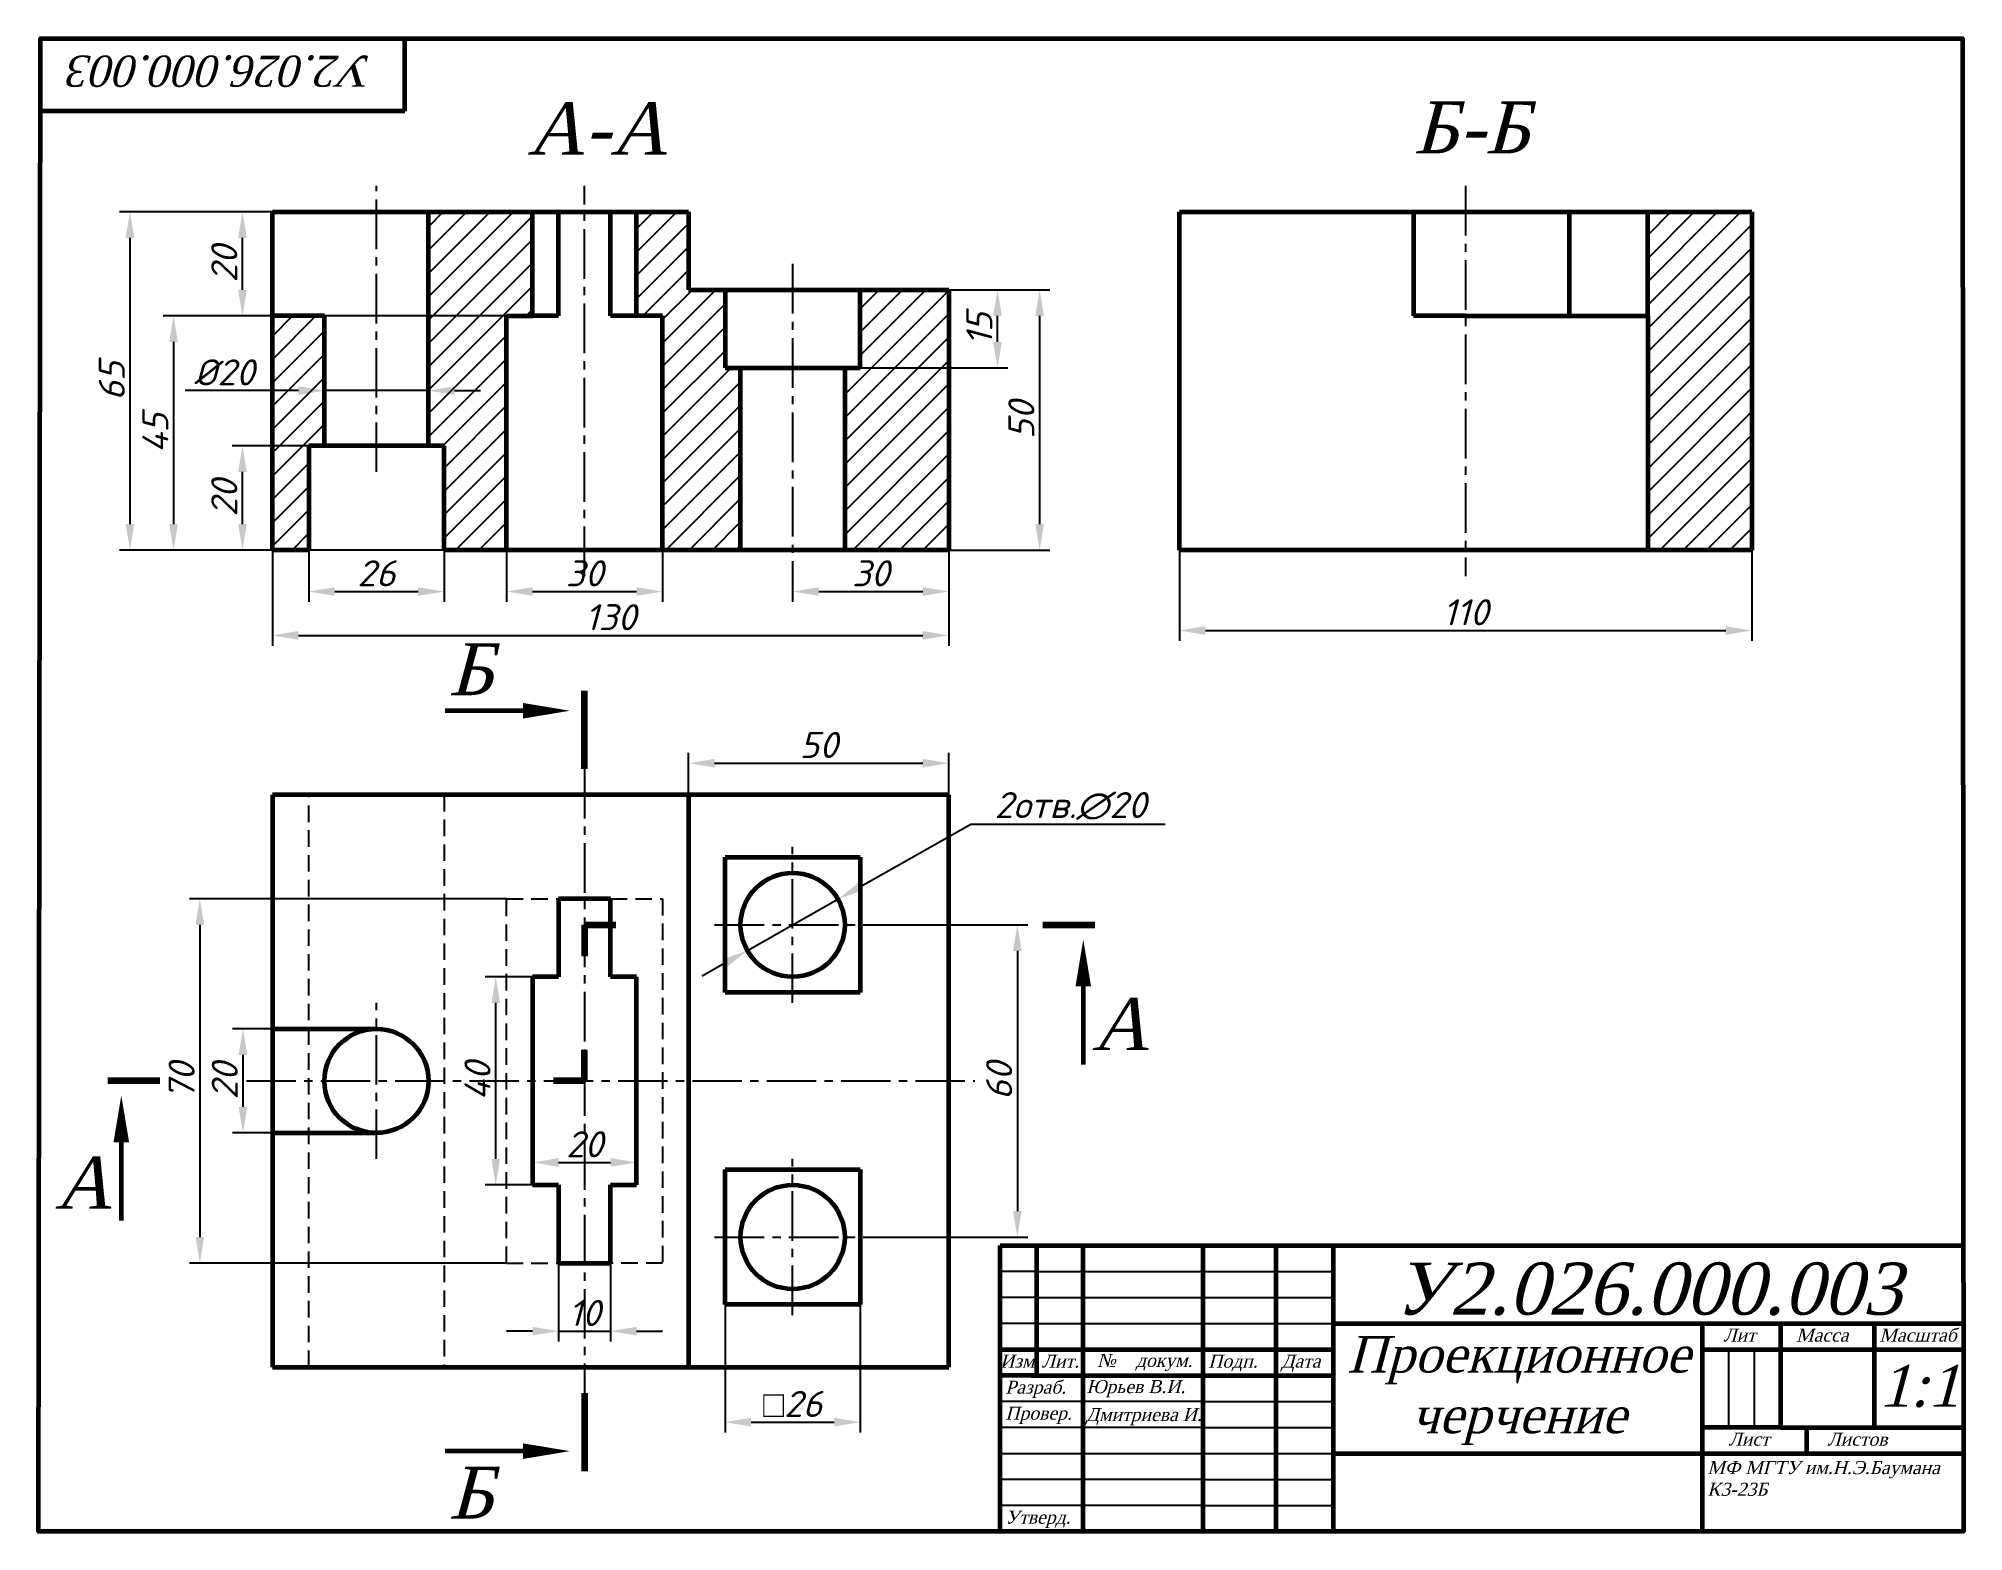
# Paper-space layout 'Лист1' of a CAD drawing. Header units: millimetres. Extents: x 21 to 391, y 5 to 292.
import ezdxf

# ---------------------------------------------------------------- set-up
doc = ezdxf.new("R2010")
doc.units = ezdxf.units.MM
doc.linetypes.add('невидимая', pattern=[9.525, 6.35, -3.175])
doc.linetypes.add('осевая2', pattern=[28.575, 19.05, -3.175, 3.175, -3.175])
for name, color, linetype, lineweight in [('Невидимая', 250, 'невидимая', 25), ('Осевая', 30, 'осевая2', 25), ('Основная', 170, 'Continuous', 60), ('Размеры', 12, 'Continuous', 25), ('Текст', 250, 'Continuous', 15), ('Штриховка', 138, 'Continuous', 25)]:
    doc.layers.add(name, color=color, linetype=linetype, lineweight=lineweight)
doc.styles.add('Надпись', font='times.ttf', dxfattribs={"oblique": 15})
doc.styles.add('Размеры', font='romans.shx', dxfattribs={"oblique": 15, "height": 5})
doc.dimstyles.new('Ландшафт', dxfattribs={"dimtxt": 5, "dimasz": 5, "dimexe": 2, "dimexo": 0, "dimgap": 1, "dimtad": 1, "dimtoh": 1, "dimdec": 1, "dimdsep": 46, "dimtxsty": 'Размеры', "dimcen": 2.5, "dimadec": 0, "dimazin": 0, "dimtfac": 1, "dimtdec": 1, "dimtmove": 0, "dimatfit": 0, "dimfxl": 1, "dimarcsym": 0})
pattern_1 = [(45, (17.0223, 6.011), (-2.245064, 2.245064), [])]

# ---------------------------------------------------------------- blocks, each defined once
blk = doc.blocks.new('*D2')
at = {"layer": 'Defpoints', "color": 0, "transparency": 16777216}
for p in [(66.2, 101.61), (60.54, 81.61), (66.2, 81.61)]:
    blk.add_point(p, dxfattribs=at)
at = {"layer": 'Размеры', "color": 0, "lineweight": -2, "transparency": 16777216}
for p, q in [((66.2, 101.61), (58.54, 101.61)), ((60.54, 96.61), (60.54, 86.61)), ((66.2, 81.61), (58.54, 81.61))]:
    blk.add_line(p, q, dxfattribs=at)
at = {"layer": 'Размеры', "color": 0, "transparency": 16777216}
for points in [[(59.71, 96.61), (61.38, 96.61), (60.54, 101.61)], [(59.71, 86.61), (61.38, 86.61), (60.54, 81.61)]]:
    blk.add_solid(points, dxfattribs=at)
at = {"layer": 'Размеры', "color": 0, "transparency": 16777216, "insert": (57.04, 91.61), "char_height": 5, "attachment_point": 5, "rotation": 90, "style": 'Размеры'}
blk.add_mtext('20', dxfattribs=at)
blk = doc.blocks.new('*D3')
at = {"layer": 'Defpoints', "color": 0, "transparency": 16777216}
for p in [(240.54, 193.67), (350.54, 193.67), (350.54, 178.2)]:
    blk.add_point(p, dxfattribs=at)
at = {"layer": 'Размеры', "color": 0, "lineweight": -2, "transparency": 16777216}
for p, q in [((240.54, 193.67), (240.54, 176.2)), ((350.54, 193.67), (350.54, 176.2)), ((245.54, 178.2), (345.54, 178.2))]:
    blk.add_line(p, q, dxfattribs=at)
at = {"layer": 'Размеры', "color": 0, "transparency": 16777216}
for points in [[(245.54, 179.03), (245.54, 177.36), (240.54, 178.2)], [(345.54, 179.03), (345.54, 177.36), (350.54, 178.2)]]:
    blk.add_solid(points, dxfattribs=at)
at = {"layer": 'Размеры', "color": 0, "transparency": 16777216, "insert": (295.54, 181.7), "char_height": 5, "attachment_point": 5, "style": 'Размеры'}
blk.add_mtext('110', dxfattribs=at)
blk = doc.blocks.new('*D4')
at = {"layer": 'Defpoints', "color": 0, "transparency": 16777216}
for p in [(66.2, 193.67), (196.2, 193.67), (196.2, 177.26)]:
    blk.add_point(p, dxfattribs=at)
at = {"layer": 'Размеры', "color": 0, "lineweight": -2, "transparency": 16777216}
for p, q in [((66.2, 193.67), (66.2, 175.26)), ((196.2, 193.67), (196.2, 175.26)), ((71.2, 177.26), (191.2, 177.26))]:
    blk.add_line(p, q, dxfattribs=at)
at = {"layer": 'Размеры', "color": 0, "transparency": 16777216}
for points in [[(71.2, 178.1), (71.2, 176.43), (66.2, 177.26)], [(191.2, 178.1), (191.2, 176.43), (196.2, 177.26)]]:
    blk.add_solid(points, dxfattribs=at)
at = {"layer": 'Размеры', "color": 0, "transparency": 16777216, "insert": (131.2, 180.76), "char_height": 5, "attachment_point": 5, "style": 'Размеры'}
blk.add_mtext('130', dxfattribs=at)
blk = doc.blocks.new('*D5')
at = {"layer": 'Defpoints', "color": 0, "transparency": 16777216}
for p in [(121.2, 56.61), (131.2, 56.61), (131.2, 43.51)]:
    blk.add_point(p, dxfattribs=at)
at = {"layer": 'Размеры', "color": 0, "lineweight": -2, "transparency": 16777216}
for p, q in [((121.2, 56.61), (121.2, 41.51)), ((131.2, 56.61), (131.2, 41.51)), ((116.2, 43.51), (111.2, 43.51)), ((121.2, 43.51), (131.2, 43.51)), ((136.2, 43.51), (141.2, 43.51))]:
    blk.add_line(p, q, dxfattribs=at)
at = {"layer": 'Размеры', "color": 0, "transparency": 16777216}
for points in [[(116.2, 44.34), (116.2, 42.68), (121.2, 43.51)], [(136.2, 44.34), (136.2, 42.68), (131.2, 43.51)]]:
    blk.add_solid(points, dxfattribs=at)
at = {"layer": 'Размеры', "color": 0, "transparency": 16777216, "insert": (126.2, 47.01), "char_height": 5, "attachment_point": 5, "style": 'Размеры'}
blk.add_mtext('10', dxfattribs=at)
blk = doc.blocks.new('*D6')
at = {"layer": 'Defpoints', "color": 0, "transparency": 16777216}
for p in [(109.12, 111.61), (116.2, 111.61), (116.2, 71.61)]:
    blk.add_point(p, dxfattribs=at)
at = {"layer": 'Размеры', "color": 0, "lineweight": -2, "transparency": 16777216}
for p, q in [((116.2, 111.61), (107.12, 111.61)), ((109.12, 76.61), (109.12, 106.61)), ((116.2, 71.61), (107.12, 71.61))]:
    blk.add_line(p, q, dxfattribs=at)
at = {"layer": 'Размеры', "color": 0, "transparency": 16777216}
for points in [[(108.29, 106.61), (109.95, 106.61), (109.12, 111.61)], [(108.29, 76.61), (109.95, 76.61), (109.12, 71.61)]]:
    blk.add_solid(points, dxfattribs=at)
at = {"layer": 'Размеры', "color": 0, "transparency": 16777216, "insert": (105.62, 91.61), "char_height": 5, "attachment_point": 5, "rotation": 90, "style": 'Размеры'}
blk.add_mtext('40', dxfattribs=at)
blk = doc.blocks.new('*D7')
at = {"layer": 'Defpoints', "color": 0, "transparency": 16777216}
for p in [(111.2, 126.61), (52.25, 56.61), (111.2, 56.61)]:
    blk.add_point(p, dxfattribs=at)
at = {"layer": 'Размеры', "color": 0, "lineweight": -2, "transparency": 16777216}
for p, q in [((111.2, 126.61), (50.25, 126.61)), ((52.25, 121.61), (52.25, 61.61)), ((111.2, 56.61), (50.25, 56.61))]:
    blk.add_line(p, q, dxfattribs=at)
at = {"layer": 'Размеры', "color": 0, "transparency": 16777216}
for points in [[(51.42, 121.61), (53.08, 121.61), (52.25, 126.61)], [(51.42, 61.61), (53.08, 61.61), (52.25, 56.61)]]:
    blk.add_solid(points, dxfattribs=at)
at = {"layer": 'Размеры', "color": 0, "transparency": 16777216, "insert": (48.75, 91.61), "char_height": 5, "attachment_point": 5, "rotation": 90, "style": 'Размеры'}
blk.add_mtext('70', dxfattribs=at)
blk = doc.blocks.new('*D8')
at = {"layer": 'Defpoints', "color": 0, "transparency": 16777216}
for p in [(153.2, 48.61), (179.2, 48.61), (179.2, 26.02)]:
    blk.add_point(p, dxfattribs=at)
at = {"layer": 'Размеры', "color": 0, "lineweight": -2, "transparency": 16777216}
for p, q in [((153.2, 48.61), (153.2, 24.02)), ((179.2, 48.61), (179.2, 24.02)), ((158.2, 26.02), (174.2, 26.02))]:
    blk.add_line(p, q, dxfattribs=at)
at = {"layer": 'Размеры', "color": 0, "transparency": 16777216}
for points in [[(158.2, 26.85), (158.2, 25.19), (153.2, 26.02)], [(174.2, 26.85), (174.2, 25.19), (179.2, 26.02)]]:
    blk.add_solid(points, dxfattribs=at)
at = {"layer": 'Размеры', "color": 0, "transparency": 16777216, "insert": (166.2, 29.52), "char_height": 5, "attachment_point": 5, "style": 'Размеры'}
blk.add_mtext('\\A1;{\\Fgdt;\\Q0;\\W1;o}26', dxfattribs=at)
blk = doc.blocks.new('*D9')
at = {"layer": 'Defpoints', "color": 0, "transparency": 16777216}
for p in [(181.2, 121.61), (181.2, 61.61), (209.39, 61.61)]:
    blk.add_point(p, dxfattribs=at)
at = {"layer": 'Размеры', "color": 0, "lineweight": -2, "transparency": 16777216}
for p, q in [((181.2, 121.61), (211.39, 121.61)), ((209.39, 116.61), (209.39, 66.61)), ((181.2, 61.61), (211.39, 61.61))]:
    blk.add_line(p, q, dxfattribs=at)
at = {"layer": 'Размеры', "color": 0, "transparency": 16777216}
for points in [[(208.56, 116.61), (210.22, 116.61), (209.39, 121.61)], [(208.56, 66.61), (210.22, 66.61), (209.39, 61.61)]]:
    blk.add_solid(points, dxfattribs=at)
at = {"layer": 'Размеры', "color": 0, "transparency": 16777216, "insert": (205.89, 91.61), "char_height": 5, "attachment_point": 5, "rotation": 90, "style": 'Размеры'}
blk.add_mtext('60', dxfattribs=at)
blk = doc.blocks.new('*D10')
at = {"layer": 'Defpoints', "color": 0, "transparency": 16777216}
for p in [(196.2, 152.69), (146.2, 146.61), (196.2, 146.61)]:
    blk.add_point(p, dxfattribs=at)
at = {"layer": 'Размеры', "color": 0, "lineweight": -2, "transparency": 16777216}
for p, q in [((146.2, 146.61), (146.2, 154.69)), ((151.2, 152.69), (191.2, 152.69)), ((196.2, 146.61), (196.2, 154.69))]:
    blk.add_line(p, q, dxfattribs=at)
at = {"layer": 'Размеры', "color": 0, "transparency": 16777216}
for points in [[(151.2, 153.52), (151.2, 151.85), (146.2, 152.69)], [(191.2, 153.52), (191.2, 151.85), (196.2, 152.69)]]:
    blk.add_solid(points, dxfattribs=at)
at = {"layer": 'Размеры', "color": 0, "transparency": 16777216, "insert": (171.2, 156.19), "char_height": 5, "attachment_point": 5, "style": 'Размеры'}
blk.add_mtext('50', dxfattribs=at)
blk = doc.blocks.new('*D11')
at = {"layer": 'Defpoints', "color": 0, "transparency": 16777216}
for p in [(136.2, 75.94), (116.2, 71.61), (136.2, 71.61)]:
    blk.add_point(p, dxfattribs=at)
at = {"layer": 'Размеры', "color": 0, "lineweight": -2, "transparency": 16777216}
for p, q in [((116.2, 71.61), (116.2, 77.94)), ((136.2, 71.61), (136.2, 77.94)), ((121.2, 75.94), (131.2, 75.94))]:
    blk.add_line(p, q, dxfattribs=at)
at = {"layer": 'Размеры', "color": 0, "transparency": 16777216}
for points in [[(121.2, 76.78), (121.2, 75.11), (116.2, 75.94)], [(131.2, 76.78), (131.2, 75.11), (136.2, 75.94)]]:
    blk.add_solid(points, dxfattribs=at)
at = {"layer": 'Размеры', "color": 0, "transparency": 16777216, "insert": (126.2, 79.44), "char_height": 5, "attachment_point": 5, "style": 'Размеры'}
blk.add_mtext('20', dxfattribs=at)
blk = doc.blocks.new('*D12')
at = {"layer": 'Defpoints', "color": 0, "transparency": 16777216}
for p in [(174.9, 126.53), (157.49, 116.69)]:
    blk.add_point(p, dxfattribs=at)
at = {"layer": 'Размеры', "color": 0, "lineweight": -2, "transparency": 16777216}
for p, q in [((179.26, 128.99), (200.45, 140.98)), ((200.45, 140.98), (237.77, 140.98)), ((157.49, 116.69), (174.9, 126.53)), ((153.14, 114.22), (148.79, 111.76))]:
    blk.add_line(p, q, dxfattribs=at)
at = {"layer": 'Размеры', "color": 0, "transparency": 16777216}
for points in [[(178.85, 129.72), (179.67, 128.27), (174.9, 126.53)], [(152.73, 114.95), (153.55, 113.5), (157.49, 116.69)]]:
    blk.add_solid(points, dxfattribs=at)
at = {"layer": 'Размеры', "color": 0, "transparency": 16777216, "insert": (219.61, 144.48), "char_height": 5, "attachment_point": 5, "style": 'Размеры'}
blk.add_mtext('2отв.∅20', dxfattribs=at)
blk = doc.blocks.new('*D13')
at = {"layer": 'Defpoints', "color": 0, "transparency": 16777216}
for p in [(60.45, 213.67), (73.2, 213.67), (73.2, 193.67)]:
    blk.add_point(p, dxfattribs=at)
at = {"layer": 'Размеры', "color": 0, "lineweight": -2, "transparency": 16777216}
for p, q in [((73.2, 213.67), (58.45, 213.67)), ((60.45, 198.67), (60.45, 208.67)), ((73.2, 193.67), (58.45, 193.67))]:
    blk.add_line(p, q, dxfattribs=at)
at = {"layer": 'Размеры', "color": 0, "transparency": 16777216}
for points in [[(59.62, 208.67), (61.28, 208.67), (60.45, 213.67)], [(59.62, 198.67), (61.28, 198.67), (60.45, 193.67)]]:
    blk.add_solid(points, dxfattribs=at)
at = {"layer": 'Размеры', "color": 0, "transparency": 16777216, "insert": (56.95, 203.67), "char_height": 5, "attachment_point": 5, "rotation": 90, "style": 'Размеры'}
blk.add_mtext('20', dxfattribs=at)
blk = doc.blocks.new('*D14')
at = {"layer": 'Defpoints', "color": 0, "transparency": 16777216}
for p in [(60.45, 258.67), (66.2, 258.67), (66.2, 238.67)]:
    blk.add_point(p, dxfattribs=at)
at = {"layer": 'Размеры', "color": 0, "lineweight": -2, "transparency": 16777216}
for p, q in [((66.2, 258.67), (58.45, 258.67)), ((60.45, 243.67), (60.45, 253.67)), ((66.2, 238.67), (58.45, 238.67))]:
    blk.add_line(p, q, dxfattribs=at)
at = {"layer": 'Размеры', "color": 0, "transparency": 16777216}
for points in [[(59.62, 253.67), (61.28, 253.67), (60.45, 258.67)], [(59.62, 243.67), (61.28, 243.67), (60.45, 238.67)]]:
    blk.add_solid(points, dxfattribs=at)
at = {"layer": 'Размеры', "color": 0, "transparency": 16777216, "insert": (56.95, 248.67), "char_height": 5, "attachment_point": 5, "rotation": 90, "style": 'Размеры'}
blk.add_mtext('20', dxfattribs=at)
blk = doc.blocks.new('*D15')
at = {"layer": 'Defpoints', "color": 0, "transparency": 16777216}
for p in [(66.2, 258.67), (38.83, 193.67), (66.2, 193.67)]:
    blk.add_point(p, dxfattribs=at)
at = {"layer": 'Размеры', "color": 0, "lineweight": -2, "transparency": 16777216}
for p, q in [((66.2, 258.67), (36.83, 258.67)), ((38.83, 253.67), (38.83, 198.67)), ((66.2, 193.67), (36.83, 193.67))]:
    blk.add_line(p, q, dxfattribs=at)
at = {"layer": 'Размеры', "color": 0, "transparency": 16777216}
for points in [[(37.99, 253.67), (39.66, 253.67), (38.83, 258.67)], [(37.99, 198.67), (39.66, 198.67), (38.83, 193.67)]]:
    blk.add_solid(points, dxfattribs=at)
at = {"layer": 'Размеры', "color": 0, "transparency": 16777216, "insert": (35.33, 226.17), "char_height": 5, "attachment_point": 5, "rotation": 90, "style": 'Размеры'}
blk.add_mtext('65', dxfattribs=at)
blk = doc.blocks.new('*D16')
at = {"layer": 'Defpoints', "color": 0, "transparency": 16777216}
for p in [(179.2, 243.67), (205.58, 243.67), (179.2, 228.67)]:
    blk.add_point(p, dxfattribs=at)
at = {"layer": 'Размеры', "color": 0, "lineweight": -2, "transparency": 16777216}
for p, q in [((179.2, 243.67), (207.58, 243.67)), ((205.58, 233.67), (205.58, 238.67)), ((179.2, 228.67), (207.58, 228.67))]:
    blk.add_line(p, q, dxfattribs=at)
at = {"layer": 'Размеры', "color": 0, "transparency": 16777216}
for points in [[(204.74, 238.67), (206.41, 238.67), (205.58, 243.67)], [(204.74, 233.67), (206.41, 233.67), (205.58, 228.67)]]:
    blk.add_solid(points, dxfattribs=at)
at = {"layer": 'Размеры', "color": 0, "transparency": 16777216, "insert": (202.08, 236.17), "char_height": 5, "attachment_point": 5, "rotation": 90, "style": 'Размеры'}
blk.add_mtext('15', dxfattribs=at)
blk = doc.blocks.new('*D17')
at = {"layer": 'Defpoints', "color": 0, "transparency": 16777216}
for p in [(96.2, 224.32), (76.2, 213.67), (96.2, 213.67)]:
    blk.add_point(p, dxfattribs=at)
at = {"layer": 'Размеры', "color": 0, "lineweight": -2, "transparency": 16777216}
for p, q in [((76.2, 213.67), (76.2, 226.32)), ((96.2, 213.67), (96.2, 226.32)), ((71.2, 224.32), (49.44, 224.32)), ((96.2, 224.32), (76.2, 224.32)), ((101.2, 224.32), (106.2, 224.32))]:
    blk.add_line(p, q, dxfattribs=at)
at = {"layer": 'Размеры', "color": 0, "transparency": 16777216}
for points in [[(71.2, 225.15), (71.2, 223.48), (76.2, 224.32)], [(101.2, 225.15), (101.2, 223.48), (96.2, 224.32)]]:
    blk.add_solid(points, dxfattribs=at)
at = {"layer": 'Размеры', "color": 0, "transparency": 16777216, "insert": (56.94, 227.82), "char_height": 5, "attachment_point": 5, "style": 'Размеры'}
blk.add_mtext('%%C20', dxfattribs=at)
blk = doc.blocks.new('*D18')
at = {"layer": 'Defpoints', "color": 0, "transparency": 16777216}
for p in [(111.2, 238.67), (47.2, 193.67), (111.2, 193.67)]:
    blk.add_point(p, dxfattribs=at)
at = {"layer": 'Размеры', "color": 0, "lineweight": -2, "transparency": 16777216}
for p, q in [((111.2, 238.67), (45.2, 238.67)), ((47.2, 233.67), (47.2, 198.67)), ((111.2, 193.67), (45.2, 193.67))]:
    blk.add_line(p, q, dxfattribs=at)
at = {"layer": 'Размеры', "color": 0, "transparency": 16777216}
for points in [[(46.37, 233.67), (48.04, 233.67), (47.2, 238.67)], [(46.37, 198.67), (48.04, 198.67), (47.2, 193.67)]]:
    blk.add_solid(points, dxfattribs=at)
at = {"layer": 'Размеры', "color": 0, "transparency": 16777216, "insert": (43.7, 216.17), "char_height": 5, "attachment_point": 5, "rotation": 90, "style": 'Размеры'}
blk.add_mtext('45', dxfattribs=at)
blk = doc.blocks.new('*D19')
at = {"layer": 'Defpoints', "color": 0, "transparency": 16777216}
for p in [(73.2, 193.67), (99.2, 193.67), (99.2, 185.69)]:
    blk.add_point(p, dxfattribs=at)
at = {"layer": 'Размеры', "color": 0, "lineweight": -2, "transparency": 16777216}
for p, q in [((73.2, 193.67), (73.2, 183.69)), ((99.2, 193.67), (99.2, 183.69)), ((78.2, 185.69), (94.2, 185.69))]:
    blk.add_line(p, q, dxfattribs=at)
at = {"layer": 'Размеры', "color": 0, "transparency": 16777216}
for points in [[(78.2, 186.52), (78.2, 184.86), (73.2, 185.69)], [(94.2, 186.52), (94.2, 184.86), (99.2, 185.69)]]:
    blk.add_solid(points, dxfattribs=at)
at = {"layer": 'Размеры', "color": 0, "transparency": 16777216, "insert": (86.2, 189.19), "char_height": 5, "attachment_point": 5, "style": 'Размеры'}
blk.add_mtext('26', dxfattribs=at)
blk = doc.blocks.new('*D20')
at = {"layer": 'Defpoints', "color": 0, "transparency": 16777216}
for p in [(111.2, 193.67), (141.2, 193.67), (141.2, 185.69)]:
    blk.add_point(p, dxfattribs=at)
at = {"layer": 'Размеры', "color": 0, "lineweight": -2, "transparency": 16777216}
for p, q in [((111.2, 193.67), (111.2, 183.69)), ((141.2, 193.67), (141.2, 183.69)), ((116.2, 185.69), (136.2, 185.69))]:
    blk.add_line(p, q, dxfattribs=at)
at = {"layer": 'Размеры', "color": 0, "transparency": 16777216}
for points in [[(116.2, 186.52), (116.2, 184.86), (111.2, 185.69)], [(136.2, 186.52), (136.2, 184.86), (141.2, 185.69)]]:
    blk.add_solid(points, dxfattribs=at)
at = {"layer": 'Размеры', "color": 0, "transparency": 16777216, "insert": (126.2, 189.19), "char_height": 5, "attachment_point": 5, "style": 'Размеры'}
blk.add_mtext('30', dxfattribs=at)
blk = doc.blocks.new('*D21')
at = {"layer": 'Defpoints', "color": 0, "transparency": 16777216}
for p in [(196.2, 193.67), (166.2, 188.67), (196.2, 185.69)]:
    blk.add_point(p, dxfattribs=at)
at = {"layer": 'Размеры', "color": 0, "lineweight": -2, "transparency": 16777216}
for p, q in [((196.2, 193.67), (196.2, 183.69)), ((166.2, 188.67), (166.2, 183.69)), ((171.2, 185.69), (191.2, 185.69))]:
    blk.add_line(p, q, dxfattribs=at)
at = {"layer": 'Размеры', "color": 0, "transparency": 16777216}
for points in [[(171.2, 186.52), (171.2, 184.86), (166.2, 185.69)], [(191.2, 186.52), (191.2, 184.86), (196.2, 185.69)]]:
    blk.add_solid(points, dxfattribs=at)
at = {"layer": 'Размеры', "color": 0, "transparency": 16777216, "insert": (181.2, 189.19), "char_height": 5, "attachment_point": 5, "style": 'Размеры'}
blk.add_mtext('30', dxfattribs=at)
blk = doc.blocks.new('*D22')
at = {"layer": 'Defpoints', "color": 0, "transparency": 16777216}
for p in [(196.2, 243.67), (196.2, 193.67), (213.66, 193.67)]:
    blk.add_point(p, dxfattribs=at)
at = {"layer": 'Размеры', "color": 0, "lineweight": -2, "transparency": 16777216}
for p, q in [((196.2, 243.67), (215.66, 243.67)), ((213.66, 238.67), (213.66, 198.67)), ((196.2, 193.67), (215.66, 193.67))]:
    blk.add_line(p, q, dxfattribs=at)
at = {"layer": 'Размеры', "color": 0, "transparency": 16777216}
for points in [[(212.83, 238.67), (214.5, 238.67), (213.66, 243.67)], [(212.83, 198.67), (214.5, 198.67), (213.66, 193.67)]]:
    blk.add_solid(points, dxfattribs=at)
at = {"layer": 'Размеры', "color": 0, "transparency": 16777216, "insert": (210.16, 218.67), "char_height": 5, "attachment_point": 5, "rotation": 90, "style": 'Размеры'}
blk.add_mtext('50', dxfattribs=at)

psp = doc.layouts.new('Лист1')

# ---------------------------------------------------------------- hatches: boundary and pattern name
at = {"layer": 'Штриховка'}
h = psp.add_hatch(dxfattribs=at)
h.set_pattern_fill('ANSI31', color=256)
h.set_pattern_definition(pattern_1)
h.paths.add_polyline_path([(111.2, 238.67), (116.2, 238.67), (116.2, 258.67), (96.2, 258.67), (96.2, 213.67), (99.2, 213.67), (99.2, 193.67), (111.2, 193.67)])
h = psp.add_hatch(dxfattribs=at)
h.set_pattern_fill('ANSI31', color=256)
h.set_pattern_definition(pattern_1)
h.paths.add_polyline_path([(141.2, 193.67), (156.2, 193.67), (156.2, 228.67), (153.2, 228.67), (153.2, 243.67), (146.2, 243.67), (146.2, 258.67), (136.2, 258.67), (136.2, 238.67), (141.2, 238.67)])
h.paths.add_polyline_path([(179.2, 228.67), (176.2, 228.67), (176.2, 193.67), (196.2, 193.67), (196.2, 243.67), (179.2, 243.67)])
h = psp.add_hatch(dxfattribs=at)
h.set_pattern_fill('ANSI31', color=256)
h.paths.add_polyline_path([(350.54, 258.67), (330.54, 258.67), (330.54, 238.67), (330.54, 193.67), (350.54, 193.67)])
h = psp.add_hatch(dxfattribs=at)
h.set_pattern_fill('ANSI31', color=256)
h.set_pattern_definition(pattern_1)
h.paths.add_polyline_path([(66.2, 193.67), (73.2, 193.67), (73.2, 213.67), (76.2, 213.67), (76.2, 238.67), (66.2, 238.67)])

# ---------------------------------------------------------------- linework, layer by layer
at = {"layer": 'Невидимая', "ltscale": 0.5}
for p, q in [((73.2, 36.61), (73.2, 146.61)), ((99.2, 146.61), (99.2, 36.61)), ((111.2, 56.61), (111.2, 126.61)), ((111.2, 126.61), (121.2, 126.61)), ((131.2, 126.61), (141.2, 126.61)), ((141.2, 126.61), (141.2, 56.61)), ((111.2, 56.61), (121.2, 56.61)), ((141.2, 56.61), (131.2, 56.61))]:
    psp.add_line(p, q, dxfattribs=at)
at = {"layer": 'Осевая', "ltscale": 0.5}
for p, q in [((86.2, 208.67), (86.2, 263.67)), ((126.2, 188.67), (126.2, 263.67)), ((295.54, 263.67), (295.54, 188.67)), ((166.2, 248.67), (166.2, 188.67)), ((126.2, 151.61), (126.2, 31.61)), ((166.2, 106.61), (166.2, 136.61)), ((151.2, 121.61), (181.2, 121.61)), ((86.2, 76.61), (86.2, 106.61)), ((61.2, 91.61), (201.2, 91.61)), ((166.2, 46.61), (166.2, 76.61)), ((151.2, 61.61), (181.2, 61.61))]:
    psp.add_line(p, q, dxfattribs=at)
at = {"layer": 'Осевая'}
for p, q in [((341.07, 40), (346.07, 40)), ((346.07, 25), (351.07, 25))]:
    psp.add_line(p, q, dxfattribs=at)
at = {"layer": 'Основная', "linetype": 'ByBlock', "lineweight": 60}
for p, q in [((91.64, 278), (91.64, 292)), ((91.64, 278), (21.62, 278)), ((114.38, 162.77), (99.38, 162.77)), ((222.06, 109.79), (222.06, 94.79)), ((37.16, 79.79), (37.16, 64.79)), ((114.38, 20.45), (99.38, 20.45))]:
    psp.add_line(p, q, dxfattribs=at)
at = {"layer": 'Основная'}
for p, q in [((66.2, 193.67), (66.2, 258.67)), ((66.2, 258.67), (146.2, 258.67)), ((96.2, 213.67), (96.2, 258.67)), ((116.2, 238.67), (116.2, 258.67)), ((121.2, 238.67), (121.2, 258.67)), ((131.2, 238.67), (131.2, 258.67)), ((136.2, 238.67), (136.2, 258.67)), ((146.2, 258.67), (146.2, 243.67)), ((240.54, 193.67), (240.54, 258.67)), ((240.54, 258.67), (350.54, 258.67)), ((285.54, 258.67), (285.54, 238.67)), ((315.54, 238.67), (315.54, 258.67)), ((330.54, 238.67), (330.54, 258.67)), ((350.54, 258.67), (350.54, 193.67)), ((146.2, 243.67), (196.2, 243.67)), ((153.2, 243.67), (153.2, 228.67)), ((179.2, 228.67), (179.2, 243.67)), ((196.2, 243.67), (196.2, 193.67)), ((76.2, 238.67), (66.2, 238.67)), ((76.2, 213.67), (76.2, 238.67)), ((111.2, 193.67), (111.2, 238.67)), ((111.2, 238.67), (116.2, 238.67)), ((121.2, 238.67), (116.2, 238.67)), ((141.2, 238.67), (131.2, 238.67)), ((141.2, 193.67), (141.2, 238.67)), ((295.54, 238.67), (285.54, 238.67)), ((295.54, 238.67), (305.54, 238.67)), ((305.54, 238.67), (330.54, 238.67)), ((330.54, 238.67), (330.54, 193.67)), ((153.2, 228.67), (179.2, 228.67)), ((156.2, 193.67), (156.2, 228.67)), ((176.2, 228.67), (176.2, 193.67)), ((99.2, 213.67), (73.2, 213.67)), ((73.2, 213.67), (73.2, 193.67)), ((99.2, 193.67), (99.2, 213.67)), ((73.2, 193.67), (66.2, 193.67)), ((196.2, 193.67), (99.2, 193.67)), ((350.54, 193.67), (240.54, 193.67)), ((66.2, 146.61), (66.2, 36.61)), ((196.2, 146.61), (66.2, 146.61)), ((146.2, 146.61), (146.2, 36.61)), ((196.2, 36.61), (196.2, 146.61)), ((153.2, 108.61), (153.2, 134.61)), ((153.2, 134.61), (179.2, 134.61)), ((179.2, 134.61), (179.2, 108.61)), ((121.2, 126.61), (121.2, 111.61)), ((131.2, 126.61), (121.2, 126.61)), ((131.2, 111.61), (131.2, 126.61)), ((121.2, 111.61), (116.2, 111.61)), ((116.2, 111.61), (116.2, 71.61)), ((136.2, 111.61), (131.2, 111.61)), ((136.2, 71.61), (136.2, 111.61)), ((179.2, 108.61), (153.2, 108.61)), ((66.2, 101.61), (86.2, 101.61)), ((66.2, 81.61), (86.2, 81.61)), ((153.2, 48.61), (153.2, 74.61)), ((153.2, 74.61), (179.2, 74.61)), ((179.2, 74.61), (179.2, 48.61)), ((116.2, 71.61), (121.2, 71.61)), ((121.2, 71.61), (121.2, 56.61)), ((131.2, 56.61), (131.2, 71.61)), ((131.2, 71.61), (136.2, 71.61)), ((121.2, 56.61), (131.2, 56.61)), ((179.2, 48.61), (153.2, 48.61)), ((66.2, 36.61), (196.2, 36.61))]:
    psp.add_line(p, q, dxfattribs=at)
at = {"layer": 'Основная', "linetype": 'ByBlock', "lineweight": 90}
for p, q in [((126.2, 151.61), (126.2, 166.61)), ((214.3, 121.61), (224.3, 121.61)), ((44.54, 91.61), (34.54, 91.61)), ((126.2, 31.61), (126.2, 16.61))]:
    psp.add_line(p, q, dxfattribs=at)
at = {"layer": 'Основная', "lineweight": 90}
for p, q in [((126.2, 121.61), (126.2, 115.61)), ((126.2, 121.61), (132.2, 121.61)), ((126.2, 91.61), (126.2, 97.61)), ((126.2, 91.61), (120.2, 91.61))]:
    psp.add_line(p, q, dxfattribs=at)
at = {"layer": 'Основная', "linetype": 'ByBlock', "lineweight": 25}
for p, q in [((346.07, 40), (346.07, 25)), ((351.07, 25), (351.07, 40))]:
    psp.add_line(p, q, dxfattribs=at)
at = {"layer": 'Основная', "linetype": 'ByBlock', "lineweight": 60}
for points in [[(114.38, 162.77, 3, 0, 0), (123.38, 162.77, 0, 0, 0)], [(222.06, 109.79, 3, 0, 0), (222.06, 118.79, 0, 0, 0)], [(37.16, 79.79, 3, 0, 0), (37.16, 88.79, 0, 0, 0)], [(114.38, 20.45, 3, 0, 0), (123.38, 20.45, 0, 0, 0)]]:
    psp.add_lwpolyline(points, format="xyseb", dxfattribs=at)
at = {"layer": 'Основная'}
for centre in [(166.2, 121.61), (86.2, 91.61), (166.2, 61.61)]:
    psp.add_circle(centre, 10, dxfattribs=at)
at = {"layer": 'Текст', "color": 5, "linetype": 'ByBlock', "lineweight": 60}
for p, q in [((206.07, 60), (391.07, 60)), ((270.07, 45), (391.07, 45)), ((341.07, 5), (341.07, 45)), ((341.07, 40), (356.07, 40)), ((356.07, 40), (391.07, 40)), ((361.07, 25), (361.07, 20)), ((270.07, 20), (391.07, 20))]:
    psp.add_line(p, q, dxfattribs=at)
at = {"layer": 'Текст', "color": 5, "linetype": 'ByBlock', "lineweight": 25}
for p, q in [((213.07, 55), (206.07, 55)), ((213.07, 55), (222.07, 55)), ((222.07, 55), (245.07, 55)), ((245.07, 55), (259.07, 55)), ((259.07, 55), (270.07, 55)), ((213.07, 50), (206.07, 50)), ((213.07, 50), (222.07, 50)), ((222.07, 50), (245.07, 50)), ((245.07, 50), (270.07, 50)), ((213.07, 45), (206.07, 45)), ((213.07, 45), (222.07, 45)), ((222.07, 45), (245.07, 45)), ((245.07, 45), (270.07, 45)), ((245.07, 30), (206.07, 30)), ((245.07, 30), (270.07, 30)), ((245.07, 25), (206.07, 25)), ((245.07, 25), (270.07, 25)), ((245.07, 15), (206.07, 15)), ((245.07, 15), (270.07, 15)), ((245.07, 10), (206.07, 10)), ((245.07, 10), (270.07, 10))]:
    psp.add_line(p, q, dxfattribs=at)
at = {"layer": 'Текст', "color": 5, "linetype": 'ByBlock', "lineweight": 60}
for points in [[(206.07, 5), (21.24, 5), (21.64, 292), (207.24, 292)], [(207.24, 292), (391.07, 292), (391.24, 5), (206.07, 5), (206.07, 60)], [(213.07, 60), (213.07, 35), (206.07, 35)], [(222.07, 5), (222.07, 35), (222.07, 60)], [(245.07, 60), (245.07, 55), (245.07, 5)], [(259.07, 60), (259.07, 55), (259.07, 5)], [(270.07, 60), (270.07, 55), (270.07, 5)], [(356.07, 45), (356.07, 25), (341.07, 25)], [(374.07, 45), (374.07, 40), (374.07, 25)], [(206.07, 40), (213.07, 40), (222.07, 40), (245.07, 40), (270.07, 40)], [(212.07, 35), (222.07, 35), (245.07, 35), (270.07, 35)], [(356.07, 25), (361.07, 25), (391.07, 25)]]:
    psp.add_lwpolyline(points, dxfattribs=at)
at = {"layer": 'Текст', "color": 5, "linetype": 'ByBlock', "lineweight": 25}
psp.add_lwpolyline([(206.07, 20), (245.07, 20), (270.04, 20)], dxfattribs=at)

# ---------------------------------------------------------------- texts
at = {"layer": 'Основная', "linetype": 'ByBlock', "lineweight": 60, "insert": (56.53, 282.71), "char_height": 6, "attachment_point": 2, "rotation": 180, "style": 'Надпись'}
psp.add_mtext_dynamic_manual_height_columns('{\\C256;\\c0;У2.026.000.003}', width=63.2452, gutter_width=12.5, heights=[5.64], dxfattribs=at)
at = {"layer": 'Основная', "linetype": 'ByBlock', "lineweight": 25, "style": 'Надпись'}
for s, width, heights, insert, char_height, attachment_point in [('{\\C256;\\c0;A-A}', 30, [0], (128.61, 274.7), 10, 5), ('{\\C256;\\c0;Б-Б}', 30, [0], (296.73, 274.9), 10, 5), ('{\\C256;\\c0;Проекционное\\Pчерчение}', 66.2282, [0], (305.77, 32.09), 7, 5), ('\\pi-7.5,l10,t10;{\\C256;\\c0;№^Iдокум.}', 23, [0], (222.18, 39.14), 2.5, 1), ('{\\C256;\\c0;Юрьев В.И.}', 23, [0], (222.64, 34.1), 2.5, 1), ('{\\C256;\\c0;Дмитриева И.}', 23, [0], (222.53, 28.73), 2.5, 1), ('{\\C256;\\c0;МФ МГТУ им.Н.Э.Баумана\\PК3-23Б}', 50, [7.2], (341.99, 18.53), 2.5, 1)]:
    psp.add_mtext_dynamic_manual_height_columns(s, width=width, gutter_width=50, heights=heights, dxfattribs=dict(at, insert=insert, char_height=char_height, attachment_point=attachment_point))
at = {"layer": 'Основная', "linetype": 'ByBlock', "lineweight": 60, "attachment_point": 2, "style": 'Надпись'}
for s, width, insert, char_height in [('{\\C256;\\c0;У2.026.000.003}', 119, (330.52, 56.69), 10), ('{\\C256;\\c0;1:1}', 15, (382.74, 37), 8)]:
    psp.add_mtext_dynamic_manual_height_columns(s, width=width, gutter_width=12.5, heights=[0], dxfattribs=dict(at, insert=insert, char_height=char_height))
at = {"layer": 'Текст', "linetype": 'ByBlock', "lineweight": 60, "char_height": 10, "style": 'Надпись'}
for s, insert, attachment_point in [('Б', (100.07, 175.76), 1), ('A', (223.73, 107.53), 1), ('A', (24.36, 77.05), 1), ('Б', (100.07, 7.46), 7)]:
    psp.add_mtext_dynamic_manual_height_columns(s, width=7.5232, gutter_width=50, heights=[0], dxfattribs=dict(at, insert=insert, attachment_point=attachment_point))
at = {"layer": 'Текст', "linetype": 'ByBlock', "char_height": 2.5, "attachment_point": 1, "style": 'Надпись'}
for s, width, insert in [('Лит', 7, (345.07, 44)), ('Масса', 12, (359.07, 44)), ('Масштаб', 15, (375.07, 44)), ('Изм', 6.941, (206.07, 39)), ('Лит.', 7, (214.07, 39)), ('Подп.', 12, (246.07, 39)), ('Дата', 9, (260.07, 39)), ('Разраб.', 14, (207.07, 34)), ('Провер.', 14, (207.07, 29)), ('Лист', 10, (346.07, 24)), ('Листов', 11, (365.07, 24)), ('Утверд.', 14, (207.07, 9))]:
    psp.add_mtext_dynamic_manual_height_columns(s, width=width, gutter_width=12.5, heights=[0], dxfattribs=dict(at, insert=insert))

# ---------------------------------------------------------------- dimensions: what is measured, and where the dimension line sits
at = {"layer": 'Размеры'}
dim = psp.add_linear_dim(base=(38.83, 193.67), p1=(66.2, 258.67), p2=(66.2, 193.67), angle=90, dimstyle='Ландшафт', dxfattribs=at)
dim.commit()
dim.dimension.update_dxf_attribs({"geometry": '*D15', "text_midpoint": (38.83, 226.17), "dimtype": 160})
for base, p1, p2, picture, middle in [((60.45, 258.67), (66.2, 238.67), (66.2, 258.67), '*D14', (56.95, 248.67)), ((205.58, 243.67), (179.2, 228.67), (179.2, 243.67), '*D16', (202.08, 236.17)), ((213.66, 193.67), (196.2, 243.67), (196.2, 193.67), '*D22', (210.16, 218.67)), ((47.2, 193.67), (111.2, 238.67), (111.2, 193.67), '*D18', (43.7, 216.17)), ((60.45, 213.67), (73.2, 193.67), (73.2, 213.67), '*D13', (56.95, 203.67)), ((52.25, 56.61), (111.2, 126.61), (111.2, 56.61), '*D7', (48.75, 91.61)), ((209.39, 61.61), (181.2, 121.61), (181.2, 61.61), '*D9', (205.89, 91.61)), ((109.12, 111.61), (116.2, 71.61), (116.2, 111.61), '*D6', (105.62, 91.61)), ((60.54, 81.61), (66.2, 101.61), (66.2, 81.61), '*D2', (57.04, 91.61))]:
    dim = psp.add_linear_dim(base=base, p1=p1, p2=p2, angle=90, dimstyle='Ландшафт', dxfattribs=at)
    dim.commit()
    dim.dimension.update_dxf_attribs({"geometry": picture, "text_midpoint": middle})
dim = psp.add_linear_dim(base=(96.2, 224.32), p1=(76.2, 213.67), p2=(96.2, 213.67), text='%%C<>', dimstyle='Ландшафт', dxfattribs=at)
dim.commit()
dim.dimension.update_dxf_attribs({"geometry": '*D17', "text_midpoint": (56.94, 224.32), "dimtype": 160})
for base, p1, p2, picture, middle in [((196.2, 177.26), (66.2, 193.67), (196.2, 193.67), '*D4', (131.2, 177.26)), ((131.2, 43.51), (121.2, 56.61), (131.2, 56.61), '*D5', (126.2, 43.51))]:
    dim = psp.add_linear_dim(base=base, p1=p1, p2=p2, dimstyle='Ландшафт', dxfattribs=at)
    dim.commit()
    dim.dimension.update_dxf_attribs({"geometry": picture, "text_midpoint": middle, "dimtype": 160})
for base, p1, p2, picture, middle in [((99.2, 185.69), (73.2, 193.67), (99.2, 193.67), '*D19', (86.2, 189.19)), ((141.2, 185.69), (111.2, 193.67), (141.2, 193.67), '*D20', (126.2, 189.19)), ((196.2, 185.69), (166.2, 188.67), (196.2, 193.67), '*D21', (181.2, 189.19)), ((350.54, 178.2), (240.54, 193.67), (350.54, 193.67), '*D3', (295.54, 181.7)), ((196.2, 152.69), (146.2, 146.61), (196.2, 146.61), '*D10', (171.2, 156.19)), ((136.2, 75.94), (116.2, 71.61), (136.2, 71.61), '*D11', (126.2, 79.44))]:
    dim = psp.add_linear_dim(base=base, p1=p1, p2=p2, dimstyle='Ландшафт', dxfattribs=at)
    dim.commit()
    dim.dimension.update_dxf_attribs({"geometry": picture, "text_midpoint": middle})
dim = psp.add_diameter_dim_2p(p1=(157.49, 116.69), p2=(174.9, 126.53), text='2отв.<>', dimstyle='Ландшафт', dxfattribs=at)
dim.commit()
dim.dimension.update_dxf_attribs({"geometry": '*D12', "text_midpoint": (219.61, 140.98), "dimtype": 163})
dim = psp.add_linear_dim(base=(179.2, 26.02), p1=(153.2, 48.61), p2=(179.2, 48.61), text='\\A1;{\\Fgdt;\\Q0;\\W1;o}<>', dimstyle='Ландшафт', dxfattribs=at)
dim.commit()
dim.dimension.update_dxf_attribs({"geometry": '*D8', "text_midpoint": (166.2, 29.52)})

doc.saveas('drawing.dxf')
